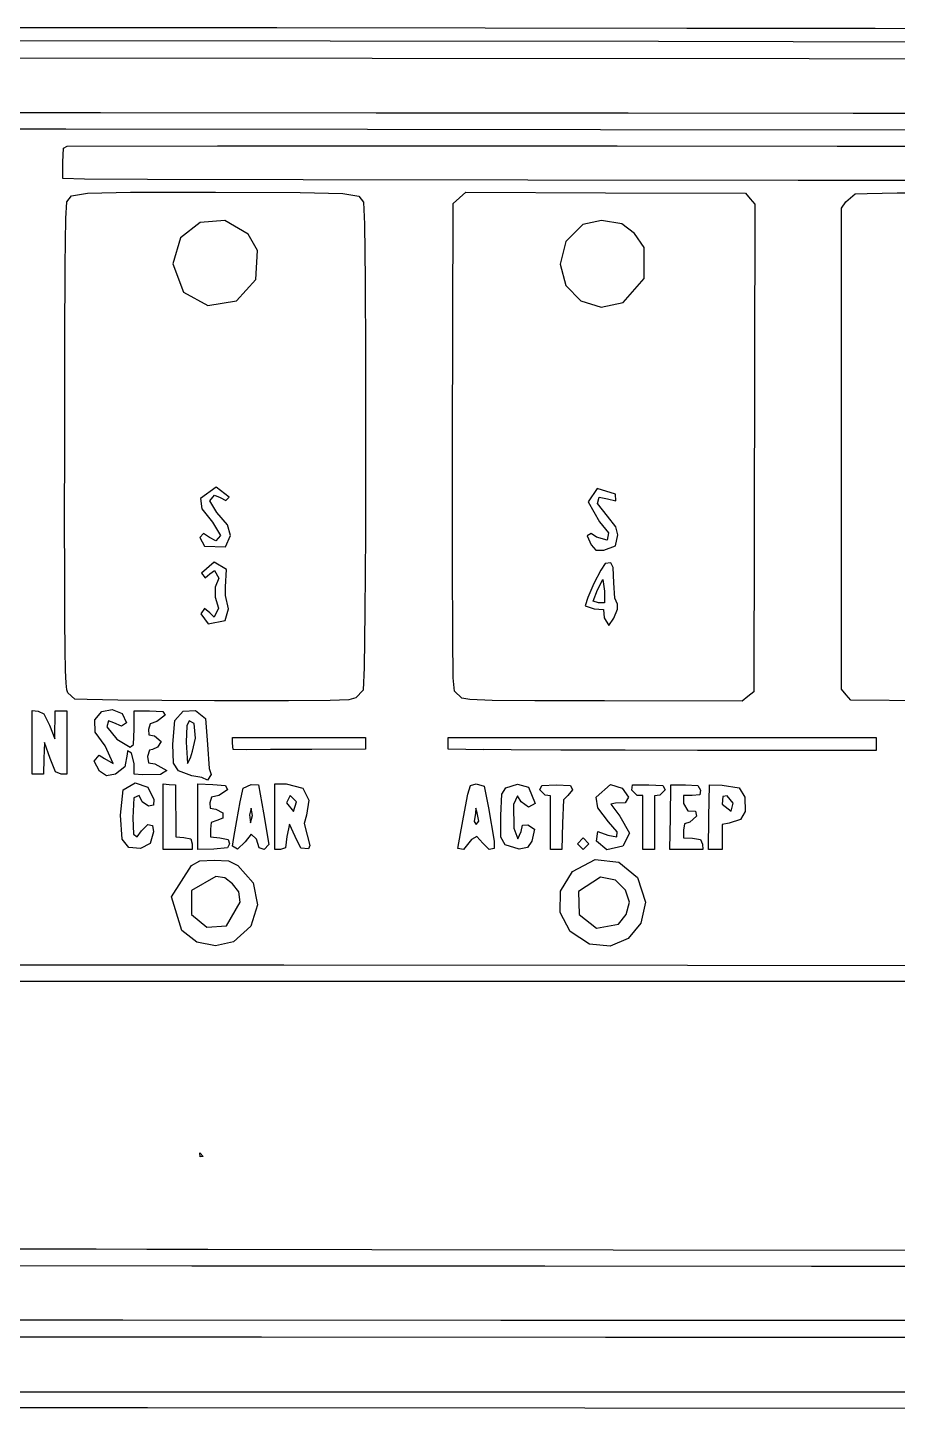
# Model space of a CAD drawing. Extents: x 0 to 149, y 0 to 89.
# Drawn here: x 108.86 to 127.97, y 0.02 to 30.34 of the extents above; entities that cross this region are included whole.
import ezdxf

# ---------------------------------------------------------------- set-up
doc = ezdxf.new("R2010")
doc.units = 0
doc.layers.get('0').update_dxf_attribs({"linetype": 'CONTINUOUS'})

msp = doc.modelspace()

# ---------------------------------------------------------------- linework, layer by layer
at = {"color": 0}
for p, q in [((109.744, 30.3403), (105.256, 30.3444)), ((114.341, 30.3361), (109.744, 30.3403)), ((118.916, 30.3306), (114.341, 30.3361)), ((123.341, 30.3265), (118.916, 30.3306)), ((107.547, 30.0633), (115.509, 30.0536)), ((115.509, 30.0536), (122.724, 30.044)), ((122.724, 30.044), (129.099, 30.0343)), ((127.482, 30.3223), (123.341, 30.3265)), ((131.213, 30.3182), (127.482, 30.3223)), ((116.435, 29.6678), (105.592, 29.6788)), ((126.033, 29.6568), (116.435, 29.6678)), ((134.279, 29.6458), (126.033, 29.6568)), ((103.976, 28.4854), (110.465, 28.4799)), ((110.465, 28.4799), (116.519, 28.4744)), ((116.519, 28.4744), (122.055, 28.4689)), ((122.055, 28.4689), (126.996, 28.4634)), ((126.996, 28.4634), (131.257, 28.4593)), ((109.704, 28.1106), (101.851, 28.1175)), ((116.328, 28.1051), (109.704, 28.1106)), ((121.448, 28.0982), (116.328, 28.1051)), ((128.23, 28.0899), (121.448, 28.0982)), ((109.637, 27.3858), (109.649, 27.6944)), ((109.649, 27.6944), (109.733, 27.744)), ((109.733, 27.744), (113.034, 27.7482)), ((113.034, 27.7482), (117.169, 27.7482)), ((117.169, 27.7482), (121.813, 27.7454)), ((121.813, 27.7454), (126.643, 27.7399)), ((126.643, 27.7399), (131.334, 27.733)), ((109.637, 27.0288), (109.637, 27.3858)), ((110.114, 27.0164), (109.637, 27.0288)), ((111.497, 27.0109), (110.114, 27.0164)), ((114.913, 27.0027), (111.497, 27.0109)), ((119.848, 26.9958), (114.913, 27.0027)), ((125.787, 26.9889), (119.848, 26.9958)), ((109.825, 26.6471), (110.18, 26.7105)), ((110.18, 26.7105), (111.122, 26.7312)), ((111.122, 26.7312), (112.988, 26.7298)), ((112.988, 26.7298), (114.847, 26.7257)), ((114.847, 26.7257), (115.787, 26.7022)), ((115.787, 26.7022), (116.14, 26.6402)), ((118.349, 26.6044), (118.488, 26.7298)), ((118.488, 26.7298), (121.559, 26.7174)), ((121.559, 26.7174), (124.631, 26.7064)), ((124.631, 26.7064), (124.733, 26.5865)), ((131.688, 26.9834), (125.787, 26.9889)), ((126.836, 26.519), (127.037, 26.6899)), ((127.037, 26.6899), (127.307, 26.7022)), ((127.307, 26.7022), (127.966, 26.7133)), ((127.966, 26.7133), (128.914, 26.7202)), ((109.706, 26.1497), (109.725, 26.5204)), ((109.725, 26.5204), (109.825, 26.6471)), ((116.14, 26.6402), (116.243, 26.5135)), ((116.243, 26.5135), (116.262, 26.0242)), ((118.199, 21.1749), (118.209, 26.4804)), ((118.209, 26.4804), (118.349, 26.6044)), ((124.733, 26.5865), (124.836, 26.468)), ((124.836, 26.468), (124.815, 15.7551)), ((126.74, 26.377), (126.836, 26.519)), ((109.691, 25.1244), (109.706, 26.1497)), ((113.198, 26.1097), (112.655, 26.0656)), ((113.71, 25.8051), (113.198, 26.1097)), ((121.47, 26.1069), (121.061, 26.0174)), ((121.918, 26.0367), (121.47, 26.1069)), ((126.74, 15.8102), (126.74, 26.377)), ((112.655, 26.0656), (112.225, 25.7294)), ((113.915, 25.4496), (113.71, 25.8051)), ((116.262, 26.0242), (116.277, 24.8074)), ((121.061, 26.0174), (120.683, 25.6453)), ((122.196, 25.8231), (121.918, 26.0367)), ((122.406, 25.5144), (122.196, 25.8231)), ((112.225, 25.7294), (112.05, 25.1561)), ((120.683, 25.6453), (120.56, 25.152)), ((122.404, 24.8336), (122.406, 25.5144)), ((113.874, 24.8116), (113.915, 25.4496)), ((109.682, 23.4515), (109.691, 25.1244)), ((112.05, 25.1561), (112.285, 24.5305)), ((120.56, 25.152), (120.688, 24.6779)), ((113.451, 24.3417), (113.874, 24.8116)), ((116.277, 24.8074), (116.286, 23.1056)), ((120.688, 24.6779), (121.017, 24.3444)), ((121.943, 24.3086), (122.404, 24.8336)), ((112.285, 24.5305), (112.823, 24.2411)), ((112.823, 24.2411), (113.451, 24.3417)), ((121.017, 24.3444), (121.462, 24.2052)), ((121.462, 24.2052), (121.943, 24.3086)), ((109.678, 21.1391), (109.682, 23.4515)), ((116.286, 23.1056), (116.287, 21.1612)), ((109.677, 19.5337), (109.678, 21.1391)), ((116.287, 21.1612), (116.283, 19.214)), ((118.194, 18.5897), (118.199, 21.1749)), ((113.006, 20.2503), (112.664, 19.9995)), ((112.863, 19.9499), (112.968, 20.0753)), ((112.968, 20.0753), (113.093, 20.0201)), ((113.291, 20.0284), (113.006, 20.2503)), ((113.093, 20.0201), (113.218, 19.954)), ((113.218, 19.954), (113.291, 20.0284)), ((121.376, 20.22), (121.178, 19.9292)), ((121.773, 20.0987), (121.376, 20.22)), ((121.382, 19.8892), (121.415, 20.0298)), ((121.415, 20.0298), (121.597, 19.9967)), ((121.784, 19.9512), (121.773, 20.0987)), ((112.664, 19.9995), (112.692, 19.7762)), ((112.692, 19.7762), (112.926, 19.4827)), ((113.016, 19.6922), (112.863, 19.9499)), ((121.178, 19.9292), (121.424, 19.4868)), ((121.597, 19.615), (121.382, 19.8892)), ((121.597, 19.9967), (121.784, 19.9512)), ((109.678, 18.2838), (109.677, 19.5337)), ((112.926, 19.4827), (113.101, 19.1864)), ((113.255, 19.4262), (113.016, 19.6922)), ((113.32, 19.1864), (113.255, 19.4262)), ((121.424, 19.4868), (121.619, 19.2457)), ((121.787, 19.3794), (121.597, 19.615)), ((112.726, 19.2346), (112.644, 19.1451)), ((112.644, 19.1451), (112.747, 18.9577)), ((112.856, 19.1478), (112.726, 19.2346)), ((112.995, 19.072), (112.856, 19.1478)), ((113.101, 19.1864), (112.995, 19.072)), ((113.209, 18.9411), (113.32, 19.1864)), ((116.283, 19.214), (116.273, 17.5093)), ((121.238, 19.2333), (121.152, 19.1823)), ((121.152, 19.1823), (121.24, 18.9852)), ((121.361, 19.1547), (121.238, 19.2333)), ((121.591, 19.0872), (121.361, 19.1547)), ((121.619, 19.2457), (121.591, 19.0872)), ((121.775, 18.9632), (121.83, 19.2002)), ((121.83, 19.2002), (121.787, 19.3794)), ((112.747, 18.9577), (113.209, 18.9411)), ((121.24, 18.9852), (121.342, 18.8681)), ((121.342, 18.8681), (121.522, 18.8654)), ((121.522, 18.8654), (121.775, 18.9632)), ((112.963, 18.5994), (112.685, 18.3596)), ((113.229, 18.4437), (112.963, 18.5994)), ((118.2, 16.9458), (118.194, 18.5897)), ((121.547, 18.5746), (121.451, 18.4258)), ((121.671, 18.5884), (121.547, 18.5746)), ((121.722, 18.485), (121.671, 18.5884)), ((109.681, 17.3468), (109.678, 18.2838)), ((112.685, 18.3596), (112.764, 18.259)), ((112.764, 18.259), (112.868, 18.3486)), ((112.868, 18.3486), (112.968, 18.423)), ((112.968, 18.423), (113.064, 18.2521)), ((113.064, 18.2521), (112.984, 18.0509)), ((113.213, 18.0592), (113.229, 18.4437)), ((121.451, 18.4258), (121.303, 18.1308)), ((121.383, 17.9972), (121.499, 18.219)), ((121.499, 18.219), (121.533, 17.9641)), ((121.743, 18.1515), (121.722, 18.485)), ((112.984, 18.0509), (112.984, 17.836)), ((113.213, 17.8704), (113.213, 18.0592)), ((121.303, 18.1308), (121.168, 17.8263)), ((121.287, 17.7436), (121.383, 17.9972)), ((121.533, 17.9641), (121.533, 17.7105)), ((121.762, 17.8098), (121.743, 18.1515)), ((113.058, 17.592), (112.961, 17.3936)), ((112.984, 17.836), (113.058, 17.592)), ((113.278, 17.5782), (113.213, 17.8704)), ((121.168, 17.8263), (121.11, 17.6458)), ((121.11, 17.6458), (121.311, 17.5755)), ((121.402, 17.7105), (121.287, 17.7436)), ((121.533, 17.7105), (121.402, 17.7105)), ((121.821, 17.6816), (121.762, 17.8098)), ((121.821, 17.5714), (121.821, 17.6816)), ((109.686, 16.6743), (109.681, 17.3468)), ((112.746, 17.5838), (112.67, 17.4666)), ((112.67, 17.4666), (112.827, 17.2461)), ((112.863, 17.4887), (112.746, 17.5838)), ((112.827, 17.2461), (113.205, 17.3206)), ((112.961, 17.3936), (112.863, 17.4887)), ((113.205, 17.3206), (113.278, 17.5782)), ((116.273, 17.5093), (116.257, 16.2884)), ((121.311, 17.5755), (121.513, 17.5617)), ((121.513, 17.5617), (121.526, 17.3798)), ((121.526, 17.3798), (121.632, 17.2103)), ((121.632, 17.2103), (121.739, 17.3702)), ((121.737, 17.3702), (121.821, 17.5714)), ((121.739, 17.3702), (121.737, 17.3702)), ((118.214, 16.0638), (118.2, 16.9458)), ((109.694, 16.2223), (109.686, 16.6743)), ((109.707, 15.9453), (109.694, 16.2223)), ((116.257, 16.2884), (116.236, 15.7909)), ((109.722, 15.7992), (109.707, 15.9453)), ((109.744, 15.7358), (109.722, 15.7992)), ((116.236, 15.7909), (116.07, 15.62)), ((118.238, 15.7703), (118.214, 16.0638)), ((126.842, 15.6917), (126.74, 15.8102)), ((109.904, 15.5966), (109.744, 15.7358)), ((110.174, 15.5842), (109.904, 15.5966)), ((110.842, 15.5718), (110.174, 15.5842)), ((111.809, 15.5622), (110.842, 15.5718)), ((112.971, 15.5553), (111.809, 15.5622)), ((114.595, 15.5539), (112.971, 15.5553)), ((115.506, 15.5608), (114.595, 15.5539)), ((115.922, 15.5815), (115.506, 15.5608)), ((116.07, 15.62), (115.922, 15.5815)), ((118.398, 15.6132), (118.238, 15.7703)), ((118.575, 15.5842), (118.398, 15.6132)), ((119.064, 15.5663), (118.575, 15.5842)), ((120.004, 15.5567), (119.064, 15.5663)), ((121.533, 15.5539), (120.004, 15.5567)), ((124.559, 15.5525), (121.533, 15.5539)), ((124.686, 15.6531), (124.559, 15.5525)), ((124.815, 15.7551), (124.686, 15.6531)), ((126.945, 15.5732), (126.842, 15.6917)), ((129.584, 15.5512), (126.945, 15.5732)), ((108.96, 14.6444), (108.96, 15.3458)), ((108.96, 15.3458), (109.092, 15.332)), ((109.092, 15.332), (109.222, 15.2742)), ((109.222, 15.2742), (109.343, 15.022)), ((109.463, 14.7257), (109.469, 15.3403)), ((109.469, 15.3403), (109.723, 15.3403)), ((109.723, 15.3403), (109.723, 13.943)), ((110.342, 15.1405), (110.491, 15.3224)), ((110.491, 15.3224), (110.724, 15.3665)), ((110.724, 15.3665), (110.939, 15.2811)), ((110.939, 15.2811), (111.034, 15.0757)), ((111.204, 14.9365), (111.204, 15.339)), ((111.204, 15.339), (111.543, 15.339)), ((111.543, 15.339), (111.833, 15.3252)), ((111.882, 15.2411), (111.705, 15.1033)), ((111.833, 15.3252), (111.882, 15.2411)), ((112.095, 15.1267), (112.28, 15.3334)), ((112.28, 15.3334), (112.554, 15.3458)), ((112.554, 15.3458), (112.773, 15.1681)), ((112.773, 15.1681), (112.816, 14.5948)), ((109.343, 15.022), (109.463, 14.7257)), ((110.346, 14.8718), (110.342, 15.1405)), ((110.57, 14.5686), (110.346, 14.8718)), ((110.641, 15.1157), (110.6, 14.9862)), ((110.6, 14.9862), (110.821, 14.7133)), ((110.76, 15.0716), (110.641, 15.1157)), ((110.923, 14.9999), (110.76, 15.0716)), ((111.034, 15.0757), (110.923, 14.9999)), ((111.19, 14.5948), (111.204, 14.9365)), ((111.555, 15.0482), (111.515, 14.9269)), ((111.515, 14.9269), (111.523, 14.8084)), ((111.705, 15.1033), (111.555, 15.0482)), ((112.051, 14.6058), (112.095, 15.1267)), ((112.36, 15.0096), (112.347, 14.6485)), ((112.415, 15.1143), (112.36, 15.0096)), ((112.522, 15.0606), (112.415, 15.1143)), ((112.554, 14.7381), (112.522, 15.0606)), ((108.961, 14.6444), (108.96, 14.6444)), ((108.961, 13.943), (108.961, 14.6444)), ((109.236, 14.6417), (109.223, 14.2916)), ((109.357, 14.2916), (109.236, 14.6417)), ((110.742, 14.1773), (110.57, 14.5686)), ((110.821, 14.7133), (111.115, 14.5355)), ((111.115, 14.5355), (111.19, 14.5948)), ((111.523, 14.8084), (111.649, 14.7891)), ((111.649, 14.7891), (111.796, 14.6623)), ((111.796, 14.6623), (111.715, 14.5355)), ((112.066, 14.1911), (112.051, 14.6058)), ((112.347, 14.6485), (112.375, 14.1828)), ((112.488, 14.4501), (112.554, 14.7381)), ((112.816, 14.5948), (112.854, 14.0698)), ((113.363, 14.6279), (113.363, 14.7478)), ((113.363, 14.7478), (116.284, 14.7478)), ((113.381, 14.4901), (113.363, 14.6279)), ((116.284, 14.7478), (116.284, 14.4928)), ((118.103, 14.4956), (118.103, 14.7478)), ((118.103, 14.7478), (127.502, 14.7478)), ((127.502, 14.7478), (127.502, 14.4639)), ((109.223, 14.2916), (109.211, 13.943)), ((109.478, 13.9954), (109.357, 14.2916)), ((110.323, 14.2338), (110.432, 14.3647)), ((110.432, 14.3647), (110.555, 14.2875)), ((110.555, 14.2875), (110.742, 14.1773)), ((111.052, 14.3867), (111.002, 14.1056)), ((111.059, 14.4611), (111.052, 14.3867)), ((111.144, 14.4074), (111.059, 14.4611)), ((111.204, 14.1773), (111.144, 14.4074)), ((111.54, 14.4735), (111.5, 14.3357)), ((111.5, 14.3357), (111.52, 14.1966)), ((111.606, 14.4914), (111.54, 14.4735)), ((111.715, 14.5355), (111.606, 14.4914)), ((112.375, 14.1828), (112.44, 14.3027)), ((112.44, 14.3027), (112.488, 14.4501)), ((113.381, 14.4887), (113.381, 14.4901)), ((113.666, 14.4804), (113.381, 14.4887)), ((114.199, 14.4873), (113.666, 14.4804)), ((115.109, 14.4901), (114.199, 14.4873)), ((116.284, 14.4928), (115.109, 14.4901)), ((118.877, 14.4832), (118.103, 14.4956)), ((119.485, 14.4804), (118.877, 14.4846)), ((118.877, 14.4846), (118.877, 14.4832)), ((120.574, 14.4749), (119.485, 14.4804)), ((121.989, 14.4721), (120.574, 14.4749)), ((123.576, 14.468), (121.989, 14.4721)), ((127.502, 14.4639), (123.576, 14.468)), ((109.601, 13.943), (109.478, 13.9954)), ((110.443, 14.0119), (110.323, 14.2338)), ((110.594, 13.9085), (110.443, 14.0119)), ((111.002, 14.1056), (110.794, 13.9458)), ((111.204, 13.9471), (111.204, 14.1773)), ((111.52, 14.1966), (111.658, 14.1759)), ((111.658, 14.1759), (111.923, 14.0257)), ((111.923, 14.0257), (111.779, 13.9402)), ((112.179, 14.0188), (112.066, 14.1911)), ((112.474, 13.9113), (112.179, 14.0188)), ((112.854, 14.0698), (112.897, 13.9416)), ((109.211, 13.943), (108.961, 13.943)), ((109.723, 13.943), (109.601, 13.943)), ((110.794, 13.9458), (110.594, 13.9085)), ((110.96, 13.604), (111.224, 13.7542)), ((111.384, 13.9347), (111.204, 13.9471)), ((111.224, 13.7542), (111.507, 13.6605)), ((111.779, 13.9402), (111.384, 13.9347)), ((111.507, 13.6605), (111.633, 13.3918)), ((111.839, 13.0142), (111.839, 13.7363)), ((111.839, 13.7363), (111.975, 13.7225)), ((111.975, 13.7225), (112.113, 13.7101)), ((112.113, 13.7101), (112.118, 12.5663)), ((112.689, 13.8741), (112.474, 13.9113)), ((112.601, 13.0114), (112.601, 13.7335)), ((112.601, 13.7335), (112.929, 13.7211)), ((112.817, 13.8148), (112.689, 13.8741)), ((112.897, 13.9416), (112.817, 13.8148)), ((112.929, 13.7211), (113.211, 13.6977)), ((113.211, 13.6977), (113.257, 13.604)), ((113.597, 13.6371), (113.776, 13.7225)), ((113.776, 13.7225), (113.935, 13.7087)), ((113.935, 13.7087), (114.048, 13.0955)), ((114.294, 13.0114), (114.294, 13.7308)), ((114.294, 13.7308), (114.545, 13.7308)), ((114.545, 13.7308), (114.906, 13.6357)), ((118.532, 13.5075), (118.588, 13.7004)), ((118.588, 13.7004), (118.718, 13.7308)), ((118.718, 13.7308), (118.889, 13.6853)), ((118.889, 13.6853), (118.989, 13.203)), ((119.28, 13.5034), (119.368, 13.6495)), ((119.368, 13.6495), (119.625, 13.7294)), ((119.625, 13.7294), (119.862, 13.6605)), ((119.862, 13.6605), (120.009, 13.3049)), ((120.115, 13.604), (120.161, 13.6963)), ((120.161, 13.6963), (120.475, 13.7087)), ((120.475, 13.7087), (120.787, 13.6949)), ((120.787, 13.6949), (120.835, 13.6054)), ((121.351, 13.4442), (121.668, 13.7156)), ((121.668, 13.7156), (121.925, 13.6398)), ((122.133, 13.593), (122.146, 13.7087)), ((122.146, 13.7087), (122.506, 13.7087)), ((122.506, 13.7087), (122.819, 13.6963)), ((122.819, 13.6963), (122.867, 13.604)), ((122.982, 13.0004), (122.994, 13.7087)), ((122.994, 13.7087), (123.311, 13.7087)), ((123.311, 13.7087), (123.588, 13.6949)), ((123.588, 13.6949), (123.642, 13.593)), ((123.829, 13.0004), (123.84, 13.7087)), ((123.84, 13.7087), (124.12, 13.7032)), ((124.12, 13.7032), (124.489, 13.6495)), ((124.489, 13.6495), (124.62, 13.4414)), ((110.907, 13.0459), (110.96, 13.604)), ((111.194, 13.4276), (111.171, 12.9839)), ((111.312, 13.4745), (111.194, 13.4276)), ((111.381, 13.3353), (111.312, 13.4745)), ((111.633, 13.3918), (111.627, 13.2664)), ((112.901, 13.4386), (112.863, 13.3174)), ((113.067, 13.4758), (112.901, 13.4386)), ((113.257, 13.604), (113.067, 13.4758)), ((113.534, 13.3367), (113.597, 13.6371)), ((114.633, 13.4758), (114.548, 13.3146)), ((114.768, 13.3353), (114.633, 13.4758)), ((114.906, 13.6357), (115.042, 13.3766)), ((115.042, 13.3766), (114.99, 13.0487)), ((118.462, 13.1162), (118.532, 13.5075)), ((119.254, 13.0376), (119.28, 13.5034)), ((119.622, 13.4676), (119.537, 13.2774)), ((119.705, 13.338), (119.622, 13.4676)), ((120.231, 13.4841), (120.115, 13.604)), ((120.348, 13.4703), (120.231, 13.4841)), ((120.348, 12.8805), (120.348, 13.4703)), ((120.633, 13.3835), (120.612, 12.8709)), ((120.729, 13.4772), (120.633, 13.3835)), ((120.835, 13.6054), (120.729, 13.4772)), ((121.386, 13.203), (121.351, 13.4442)), ((121.925, 13.6398), (122.064, 13.44)), ((122.064, 13.44), (121.991, 13.3132)), ((122.25, 13.4758), (122.133, 13.593)), ((122.379, 13.4758), (122.25, 13.4758)), ((122.379, 12.8833), (122.379, 13.4758)), ((122.75, 13.4841), (122.634, 13.4703)), ((122.634, 13.4703), (122.634, 12.2907)), ((122.867, 13.604), (122.75, 13.4841)), ((123.463, 13.4758), (123.268, 13.4758)), ((123.268, 13.4758), (123.268, 13.3036)), ((123.625, 13.4938), (123.463, 13.4758)), ((123.642, 13.593), (123.625, 13.4938)), ((124.131, 13.4538), (124.116, 13.2884)), ((124.231, 13.4689), (124.131, 13.4538)), ((124.362, 13.3119), (124.231, 13.4689)), ((124.62, 13.4414), (124.622, 13.1286)), ((110.94, 12.5154), (110.907, 13.0459)), ((111.52, 13.2443), (111.381, 13.3353)), ((111.627, 13.2664), (111.52, 13.2443)), ((112.863, 13.3174), (112.872, 13.1989)), ((112.872, 13.1989), (113, 13.1796)), ((113, 13.1796), (113.151, 13.0955)), ((113.151, 13.0955), (113.153, 12.9784)), ((113.457, 12.9274), (113.534, 13.3367)), ((113.774, 13.2016), (113.74, 13.0542)), ((113.74, 13.0542), (113.756, 12.8764)), ((113.805, 13.0404), (113.774, 13.2016)), ((114.048, 13.0955), (114.16, 12.3982)), ((114.548, 13.3146), (114.7, 13.1272)), ((114.7, 13.1272), (114.768, 13.3353)), ((114.99, 13.0487), (114.935, 12.8654)), ((118.375, 12.6421), (118.462, 13.1162)), ((118.702, 13.0886), (118.671, 12.9081)), ((118.705, 13.2016), (118.702, 13.0886)), ((118.739, 13.0955), (118.705, 13.2016)), ((118.777, 12.915), (118.739, 13.0955)), ((118.989, 13.203), (119.108, 12.4713)), ((119.537, 13.2774), (119.545, 12.7634)), ((119.863, 13.2223), (119.705, 13.338)), ((120.009, 13.3049), (119.863, 13.2223)), ((121.62, 12.8984), (121.386, 13.203)), ((121.777, 13.3105), (121.67, 13.2857)), ((121.67, 13.2857), (121.872, 13.0238)), ((121.991, 13.3132), (121.777, 13.3105)), ((123.268, 13.3036), (123.363, 13.1396)), ((123.363, 13.1396), (123.534, 13.1313)), ((123.534, 13.1313), (123.558, 13.0211)), ((124.116, 13.2884), (124.32, 13.1327)), ((124.32, 13.1327), (124.362, 13.3119)), ((124.622, 13.1286), (124.52, 12.9494)), ((111.171, 12.9839), (111.192, 12.6311)), ((111.365, 12.7041), (111.502, 12.8419)), ((111.502, 12.8419), (111.607, 12.8171)), ((111.607, 12.8171), (111.627, 12.6766)), ((111.84, 13.0142), (111.839, 13.0142)), ((111.84, 12.2907), (111.84, 13.0142)), ((112.602, 13.0101), (112.601, 13.0114)), ((112.602, 12.288), (112.602, 13.0101)), ((112.897, 12.8833), (112.877, 12.7358)), ((113.016, 12.926), (112.897, 12.8833)), ((113.153, 12.9784), (113.016, 12.926)), ((113.391, 12.5539), (113.457, 12.9274)), ((113.756, 12.8764), (113.805, 13.0404)), ((114.294, 12.2907), (114.294, 13.0114)), ((114.612, 12.8502), (114.556, 12.5773)), ((114.738, 12.5746), (114.612, 12.8502)), ((114.935, 12.8654), (115.003, 12.6036)), ((118.671, 12.9081), (118.714, 12.8419)), ((118.714, 12.8419), (118.777, 12.915)), ((119.255, 12.5622), (119.254, 13.0376)), ((119.545, 12.7634), (119.628, 12.5236)), ((119.705, 12.6848), (119.735, 12.8227)), ((119.735, 12.8227), (119.853, 12.8337)), ((119.853, 12.8337), (119.998, 12.7358)), ((120.348, 12.2907), (120.348, 12.8805)), ((120.612, 12.8709), (120.599, 12.2907)), ((121.81, 12.6821), (121.62, 12.8984)), ((121.872, 13.0238), (122.083, 12.6518)), ((122.379, 12.2907), (122.379, 12.8833)), ((122.971, 12.2907), (122.982, 13.0004)), ((123.288, 12.8571), (123.268, 12.7138)), ((123.406, 12.8916), (123.288, 12.8571)), ((123.558, 13.0211), (123.406, 12.8916)), ((123.817, 12.2907), (123.829, 13.0004)), ((124.274, 12.8668), (124.116, 12.8378)), ((124.116, 12.8378), (124.116, 12.2907)), ((124.52, 12.9494), (124.274, 12.8668)), ((111.09, 12.3321), (110.94, 12.5154)), ((111.192, 12.6311), (111.267, 12.5663)), ((111.267, 12.5663), (111.365, 12.7041)), ((111.627, 12.6766), (111.554, 12.4216)), ((112.118, 12.5663), (112.296, 12.5539)), ((112.296, 12.5539), (112.448, 12.525)), ((112.448, 12.525), (112.475, 12.4161)), ((112.877, 12.7358), (112.877, 12.5663)), ((112.877, 12.5663), (113.089, 12.5457)), ((113.089, 12.5457), (113.266, 12.5112)), ((113.266, 12.5112), (113.301, 12.4175)), ((113.363, 12.3624), (113.391, 12.5539)), ((113.639, 12.4602), (113.476, 12.299)), ((113.776, 12.6284), (113.639, 12.4602)), ((113.894, 12.5167), (113.776, 12.6284)), ((113.953, 12.3252), (113.894, 12.5167)), ((114.556, 12.5773), (114.529, 12.3265)), ((114.864, 12.3238), (114.738, 12.5746)), ((115.003, 12.6036), (115.063, 12.3775)), ((118.316, 12.3142), (118.375, 12.6421)), ((118.612, 12.5084), (118.438, 12.2907)), ((118.729, 12.5801), (118.612, 12.5084)), ((118.859, 12.4285), (118.729, 12.5801)), ((119.108, 12.4713), (119.109, 12.3155)), ((119.349, 12.3954), (119.255, 12.5622)), ((119.628, 12.5236), (119.705, 12.6848)), ((119.937, 12.4754), (119.841, 12.3362)), ((119.998, 12.7358), (119.937, 12.4754)), ((120.941, 12.4175), (121.068, 12.5457)), ((121.068, 12.5457), (121.194, 12.4175)), ((121.361, 12.4768), (121.389, 12.689)), ((121.587, 12.2825), (121.361, 12.4768)), ((121.389, 12.689), (121.611, 12.6091)), ((121.611, 12.6091), (121.804, 12.5705)), ((121.804, 12.5705), (121.81, 12.6821)), ((122.083, 12.6518), (121.934, 12.361)), ((123.268, 12.7138), (123.268, 12.5498)), ((123.268, 12.5498), (123.469, 12.5374)), ((123.469, 12.5374), (123.64, 12.5084)), ((123.64, 12.5084), (123.685, 12.4079)), ((111.343, 12.3169), (111.09, 12.3321)), ((111.554, 12.4216), (111.343, 12.3169)), ((112.475, 12.2907), (111.84, 12.2907)), ((112.475, 12.4161), (112.475, 12.2907)), ((112.951, 12.3004), (112.602, 12.288)), ((113.254, 12.3252), (112.951, 12.3004)), ((113.301, 12.4175), (113.254, 12.3252)), ((113.476, 12.299), (113.363, 12.3624)), ((114.06, 12.2907), (113.953, 12.3252)), ((114.16, 12.3982), (114.06, 12.2907)), ((114.419, 12.2907), (114.294, 12.2907)), ((114.529, 12.3265), (114.419, 12.2907)), ((115.034, 12.3059), (114.864, 12.3238)), ((115.063, 12.3775), (115.034, 12.3059)), ((118.438, 12.2907), (118.316, 12.3142)), ((119, 12.2907), (118.859, 12.4285)), ((119.109, 12.3155), (119, 12.2907)), ((119.66, 12.299), (119.349, 12.3954)), ((119.841, 12.3362), (119.66, 12.299)), ((120.599, 12.2907), (120.348, 12.2907)), ((121.068, 12.2907), (120.941, 12.4175)), ((121.194, 12.4175), (121.068, 12.2907)), ((121.934, 12.361), (121.587, 12.2811)), ((121.587, 12.2811), (121.587, 12.2825)), ((122.634, 12.2907), (122.379, 12.2907)), ((123.697, 12.2907), (122.971, 12.2907)), ((123.685, 12.4079), (123.697, 12.2907)), ((124.116, 12.2907), (123.817, 12.2907)), ((112.026, 11.2489), (112.46, 11.9407)), ((112.46, 11.9407), (112.645, 12.0399)), ((112.645, 12.0399), (112.961, 12.0578)), ((112.961, 12.0578), (113.276, 12.0399)), ((113.276, 12.0399), (113.482, 11.9421)), ((113.482, 11.9421), (113.818, 11.5562)), ((120.828, 11.8084), (121.327, 12.0716)), ((121.327, 12.0716), (121.849, 12.0096)), ((121.849, 12.0096), (122.262, 11.6789)), ((112.998, 11.6982), (112.46, 11.3909)), ((113.195, 11.672), (112.998, 11.6982)), ((113.367, 11.5342), (113.195, 11.672)), ((113.506, 11.3605), (113.367, 11.5342)), ((113.818, 11.5562), (113.91, 11.0767)), ((120.569, 11.3757), (120.828, 11.8084)), ((121.444, 11.6871), (120.966, 11.3688)), ((121.777, 11.6169), (121.444, 11.6871)), ((121.994, 11.3964), (121.777, 11.6169)), ((122.262, 11.6789), (122.435, 11.1345)), ((112.254, 10.5089), (112.026, 11.2489)), ((112.46, 11.3909), (112.463, 10.8617)), ((113.532, 11.1373), (113.506, 11.3605)), ((120.559, 10.9072), (120.569, 11.3757)), ((120.966, 11.3688), (120.979, 10.8603)), ((122.083, 11.1332), (121.994, 11.3964)), ((113.234, 10.6178), (113.532, 11.1373)), ((113.91, 11.0767), (113.763, 10.6109)), ((122.009, 10.8631), (122.083, 11.1332)), ((122.435, 11.1345), (122.331, 10.6743)), ((112.463, 10.8617), (112.801, 10.5833)), ((112.801, 10.5833), (113.234, 10.6178)), ((120.777, 10.4924), (120.559, 10.9072)), ((120.979, 10.8603), (121.356, 10.5613)), ((121.356, 10.5613), (121.845, 10.6536)), ((121.845, 10.6536), (122.009, 10.8631)), ((122.331, 10.6743), (122.054, 10.338)), ((112.577, 10.254), (112.254, 10.5089)), ((113.763, 10.6109), (113.385, 10.2622)), ((121.202, 10.2126), (120.777, 10.4924)), ((122.054, 10.338), (121.659, 10.1699)), ((112.988, 10.1768), (112.577, 10.254)), ((113.385, 10.2622), (112.988, 10.1768)), ((121.659, 10.1699), (121.202, 10.2126)), ((104.323, 9.76203), (114.49, 9.75653)), ((114.49, 9.75653), (123.361, 9.75099)), ((123.361, 9.75099), (130.688, 9.74411)), ((111.129, 9.39271), (107.302, 9.39408)), ((115.349, 9.39271), (111.129, 9.39271)), ((119.867, 9.39133), (115.349, 9.39271)), ((142.354, 9.39133), (119.867, 9.39133)), ((112.655, 5.54108), (112.647, 5.62515)), ((112.647, 5.62515), (112.721, 5.54662)), ((112.721, 5.54662), (112.653, 5.54108)), ((112.653, 5.54108), (112.655, 5.54108)), ((107.221, 3.52089), (110.368, 3.51813)), ((110.368, 3.51813), (111.479, 3.51537)), ((111.479, 3.51537), (112.823, 3.51124)), ((112.823, 3.51124), (116.421, 3.50573)), ((116.421, 3.50573), (121.724, 3.49884)), ((121.724, 3.49884), (128.185, 3.49195)), ((112.47, 3.14193), (103.084, 3.14606)), ((120.223, 3.13917), (112.47, 3.14193)), ((126.083, 3.13504), (120.223, 3.13917)), ((129.79, 3.13366), (126.083, 3.13504)), ((101.552, 1.96371), (110.958, 1.95957)), ((110.958, 1.95957), (119.257, 1.95544)), ((119.257, 1.95544), (126.177, 1.95268)), ((126.177, 1.95268), (131.454, 1.94992)), ((114.002, 1.57786), (104.854, 1.58337)), ((121.558, 1.57372), (114.002, 1.57786)), ((127.269, 1.57097), (121.558, 1.57372)), ((130.882, 1.56821), (127.269, 1.57097)), ((105.898, 0.37896), (111.538, 0.37896)), ((111.538, 0.37896), (117.584, 0.37896)), ((117.584, 0.37896), (127.175, 0.38172)), ((127.175, 0.38172), (134.484, 0.3831)), ((111.494, 0.0248), (100.892, 0.03032)), ((121.103, 0.02067), (111.494, 0.0248)), ((129.486, 0.01516), (121.103, 0.02067))]:
    msp.add_line(p, q, dxfattribs=at)

doc.saveas('drawing.dxf')
